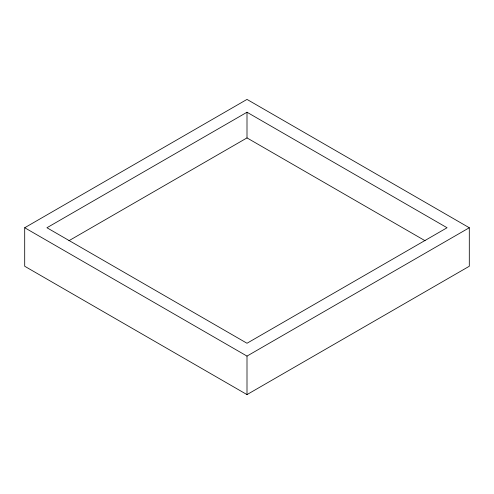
<?xml version="1.0" encoding="UTF-8"?>
<svg xmlns="http://www.w3.org/2000/svg" width="494" height="494" viewBox="0 0 494 494"><rect width="100%" height="100%" fill="white"/><g stroke="black" fill="none" stroke-linecap="round" stroke-linejoin="round"><path stroke-width="0.74" d="M24.7 227.746L247 99.405L469.3 227.746L469.3 266.254L247 394.595L24.7 266.254L24.7 227.746L247 356.094L469.3 227.746M247 112.237L46.93 227.746L247 343.256L447.07 227.746L247 112.237L247 137.906L68.938 240.714M247 137.906L425.062 240.714M247 356.094L247 394.595"/></g></svg>
